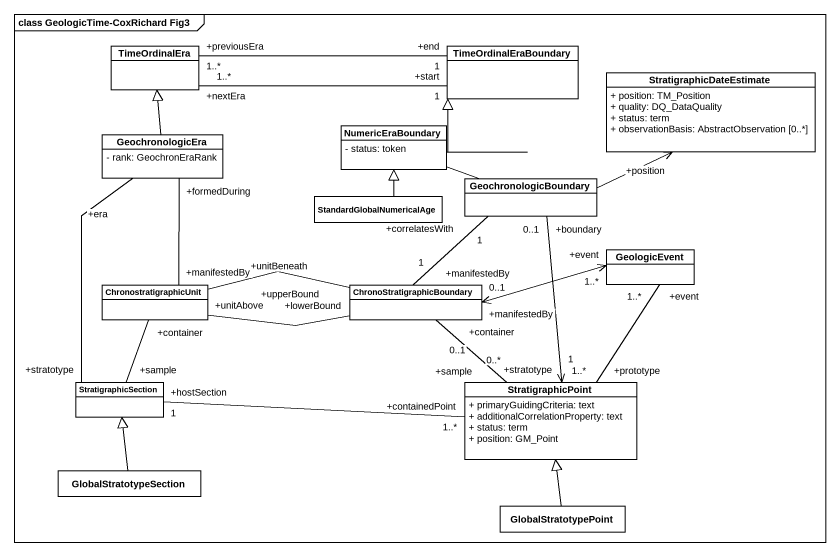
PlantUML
@startuml
mainframe class GeologicTime-CoxRichard Fig3
hide circle
hide empty members
skinparam classAttributeIconSize 0
class TimeOrdinalEra
class TimeOrdinalEraBoundary
class StratigraphicDateEstimate {
  + position: TM_Position
  + quality: DQ_DataQuality
  + status: term
  + observationBasis: AbstractObservation [0..*]
}
class GeochronologicEra {
  - rank: GeochronEraRank
}
class NumericEraBoundary {
  - status: token
}
class StandardGlobalNumericalAge
class GeochronologicBoundary
class GeologicEvent
class ChronostratigraphicUnit
class ChronoStratigraphicBoundary
class StratigraphicSection
class StratigraphicPoint {
  + primaryGuidingCriteria: text
  + additionalCorrelationProperty: text
  + status: term
  + position: GM_Point
}
class GlobalStratotypeSection
class GlobalStratotypePoint
TimeOrdinalEraBoundary "+end\n1" -left- "+previousEra\n1..*" TimeOrdinalEra
TimeOrdinalEraBoundary "+start\n1" -left- "+nextEra\n1..*" TimeOrdinalEra
GeochronologicEra -up-|> TimeOrdinalEra
NumericEraBoundary -up-|> TimeOrdinalEraBoundary
StandardGlobalNumericalAge -up-|> NumericEraBoundary
GeochronologicBoundary -up-|> TimeOrdinalEraBoundary
GeochronologicBoundary -right-> "+position" StratigraphicDateEstimate
GeochronologicBoundary "+correlatesWith\n1" -- "+manifestedBy\n1" ChronoStratigraphicBoundary
GeochronologicBoundary "+boundary\n0..1" --> "+stratotype\n1" StratigraphicPoint
GeologicEvent "+event\n1..*" <-left-> "+manifestedBy\n0..1" ChronoStratigraphicBoundary
GeologicEvent "+event\n1..*" -- "+prototype\n1..*" StratigraphicPoint
ChronostratigraphicUnit "+manifestedBy" -up- "+formedDuring" GeochronologicEra
ChronostratigraphicUnit "+unitAbove" -right- "+lowerBound" ChronoStratigraphicBoundary
ChronostratigraphicUnit "+unitBeneath" -right- "+upperBound" ChronoStratigraphicBoundary
ChronoStratigraphicBoundary "+container\n0..1" -- "+sample\n0..*" StratigraphicPoint
StratigraphicSection "+stratotype" -up- "+era" GeochronologicEra
StratigraphicSection "+sample" -up- "+container" ChronostratigraphicUnit
StratigraphicPoint "+containedPoint\n1..*" -left- "+hostSection\n1" StratigraphicSection
GlobalStratotypeSection -up-|> StratigraphicSection
GlobalStratotypePoint -up-|> StratigraphicPoint
@enduml
